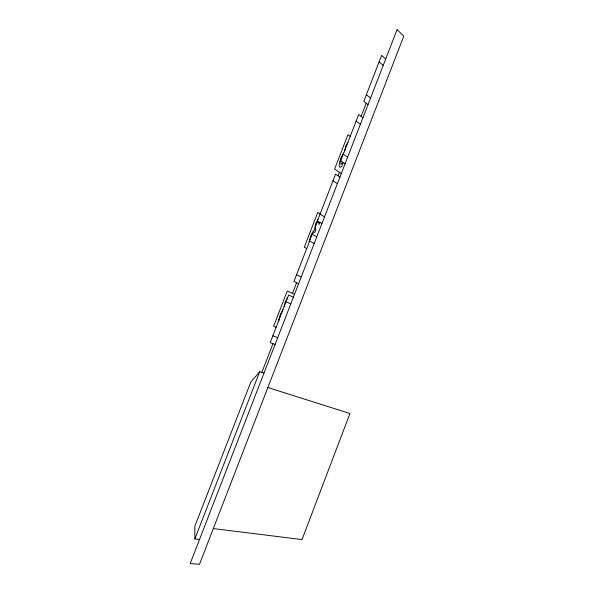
<?xml version="1.0" encoding="UTF-8"?>
<svg xmlns="http://www.w3.org/2000/svg" width="594" height="594" viewBox="0 0 594 594"><rect width="100%" height="100%" fill="white"/><g stroke="black" fill="none" stroke-linecap="round" stroke-linejoin="round"><path stroke-width="0.89" d="M339.968 177.012L335.565 174.139L318.057 219.283L315.607 223.797L314.36 230.22L312.511 232.165L310.803 235.84L309.014 242.59L293.926 281.497L298.626 283.702M345.092 163.788L340.726 160.84L358.702 114.493L362.941 117.723M340.919 160.967L340.867 164.256L343.057 163.008L341.75 166.543L340.154 167.263A1.604 1.106 -81.3 0 1 339.189 166.023C339.389 161.449 340.934 156.668 343.755 153.037M317.894 219.453L317.434 220.901L318.844 222.089L319.015 224.577L319.943 222.334L321.955 223.485M275.081 344.468L270.211 342.634L287.459 297.906L288.677 295.032L293.406 297.163M309.103 241.758L312.229 234.318L314.026 232.091L314.879 232.328L315.963 229.536L315.369 228.883L315.6 226.418L316.929 222.995L318.102 221.599M199.525 539.463L194.847 538.958L259.719 371.681L263.981 373.099M261.857 372.393L272.988 343.681M292.486 293.384L296.606 282.759M338.075 175.779L339.434 172.282M361.122 116.335L366.216 103.2M287.459 297.906L285.127 302.353L284.125 306.771M259.719 371.681L250.794 382.12L194.832 526.291L194.847 538.958M283.004 309.645L280.264 314.553L278.653 320.879M347.839 142.508L345.73 146.139L344.839 150.23M213.32 528.578L302.027 539.575L349.94 413.513L267.879 387.526M318.844 222.089L319.943 222.334M272.854 335.81L277.71 337.689M276.165 327.287L273.596 326.262L287.273 291.023L294.513 294.305M286.048 301.811L290.8 303.898M296.547 274.732L301.225 276.99M309.623 241.038L314.204 243.495M312.229 234.318L316.788 236.82M306.697 248.567L304.277 247.223L317.79 212.385L320.188 213.788M320.032 214.196L324.539 216.825M332.982 180.799L337.399 183.628M341.32 173.522L334.593 169.097L347.958 134.66L350.245 136.308M343.302 154.202L347.646 157.187M356.14 121.094L360.395 124.287M368.013 104.618L363.818 101.314L381.638 55.376L385.706 58.955M366.372 94.728L370.552 98.077M379.098 61.917L383.189 65.459M397.044 29.7L190.184 563.565L199.502 564.3L403.816 36.071L397.044 29.7"/></g></svg>
